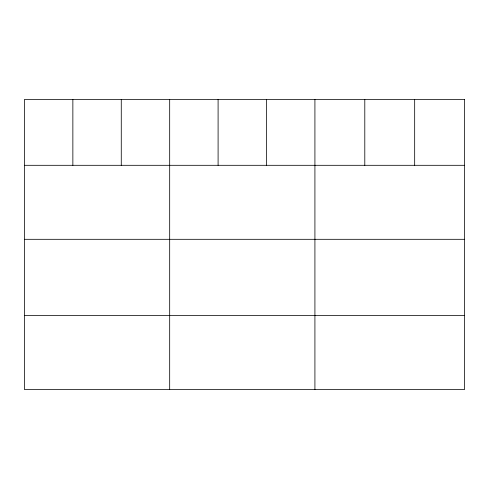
<?xml version="1.0" encoding="UTF-8"?>
<svg xmlns="http://www.w3.org/2000/svg" width="489" height="489" viewBox="0 0 489 489"><rect width="100%" height="100%" fill="white"/><g stroke="black" fill="none" stroke-linecap="round" stroke-linejoin="round"><path stroke-width="0.73" d="M24.45 165.306L464.55 165.306M24.45 239.31L464.55 239.31M24.45 315.552L464.55 315.552M414.672 99.45L414.672 165.306M364.794 99.45L364.794 165.306M314.916 99.45L314.916 389.55M266.505 99.45L266.505 165.306M218.094 99.45L218.094 165.306M169.683 99.45L169.683 389.55M121.272 99.45L121.272 165.306M72.861 99.45L72.861 165.306M464.55 99.45L24.45 99.45L24.45 389.55L464.55 389.55L464.55 99.45"/></g></svg>
